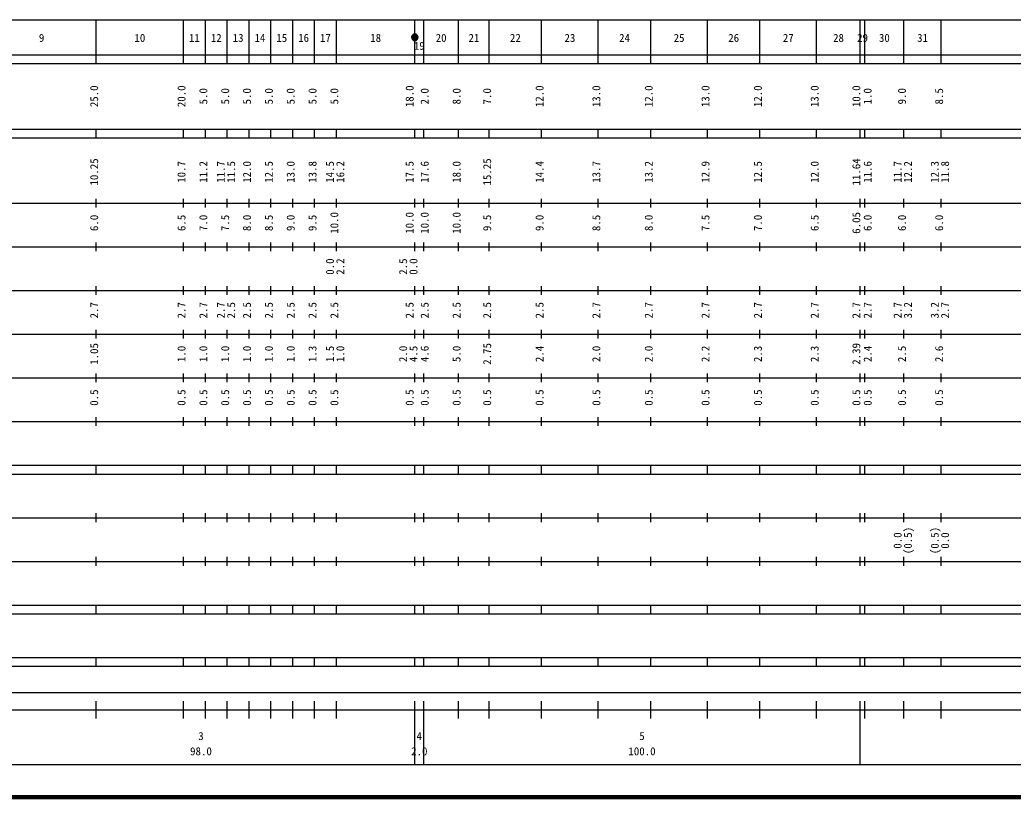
# Model space of a CAD drawing. Units: millimetres on the paper, enlarged 1000 times. Extents: x 40000 to 680000, y 20000 to 380000.
# Drawn here: x 275522 to 502996, y 20000 to 198000 of the extents above; entities that cross this region are included whole.
import ezdxf
from ezdxf.enums import TextEntityAlignment as Align

# ---------------------------------------------------------------- set-up
doc = ezdxf.new("R2010")
doc.units = ezdxf.units.MM
doc.header["$LTSCALE"] = 1000
doc.layers.add('M-TTL', color=2, linetype='Continuous', lineweight=140)
doc.layers.add('M-TTL-BAND', color=7, linetype='Continuous', lineweight=25)
doc.styles.add('ＭＳ ゴシック', font='')
doc.styles.get('ＭＳ ゴシック').set_extended_font_data('MS Gothic')

msp = doc.modelspace()

# ---------------------------------------------------------------- hatches: boundary and pattern name
at = {"layer": 'M-TTL-BAND'}
msp.add_hatch(color=256, dxfattribs=at).paths.add_polyline_path([(366750, 194000, 1), (365250, 194000, 1)])

# ---------------------------------------------------------------- linework, layer by layer
at = {"layer": 'M-TTL'}
msp.add_line((40000, 20000), (680000, 20000), dxfattribs=at)
at = {"layer": 'M-TTL-BAND'}
for p, q in [((68000, 198000), (579000, 198000)), ((293000, 188000), (293000, 198000)), ((313000, 188000), (313000, 198000)), ((318000, 188000), (318000, 198000)), ((323000, 188000), (323000, 198000)), ((328000, 188000), (328000, 198000)), ((333000, 188000), (333000, 198000)), ((338000, 188000), (338000, 198000)), ((343000, 188000), (343000, 198000)), ((348000, 188000), (348000, 198000)), ((366000, 188000), (366000, 198000)), ((368000, 188000), (368000, 198000)), ((376000, 188000), (376000, 198000)), ((383000, 188000), (383000, 198000)), ((395000, 188000), (395000, 198000)), ((408000, 188000), (408000, 198000)), ((420000, 188000), (420000, 198000)), ((433000, 188000), (433000, 198000)), ((445000, 188000), (445000, 198000)), ((458000, 188000), (458000, 198000)), ((468000, 188000), (468000, 198000)), ((469000, 188000), (469000, 198000)), ((478000, 188000), (478000, 198000)), ((486500, 188000), (486500, 198000)), ((40000, 190000), (579000, 190000)), ((40000, 188000), (579000, 188000)), ((40000, 173000), (579000, 173000)), ((293000, 171000), (293000, 173000)), ((313000, 171000), (313000, 173000)), ((318000, 171000), (318000, 173000)), ((323000, 171000), (323000, 173000)), ((328000, 171000), (328000, 173000)), ((333000, 171000), (333000, 173000)), ((338000, 171000), (338000, 173000)), ((343000, 171000), (343000, 173000)), ((348000, 171000), (348000, 173000)), ((366000, 171000), (366000, 173000)), ((368000, 171000), (368000, 173000)), ((376000, 171000), (376000, 173000)), ((383000, 171000), (383000, 173000)), ((395000, 171000), (395000, 173000)), ((408000, 171000), (408000, 173000)), ((420000, 171000), (420000, 173000)), ((433000, 171000), (433000, 173000)), ((445000, 171000), (445000, 173000)), ((458000, 171000), (458000, 173000)), ((468000, 171000), (468000, 173000)), ((469000, 171000), (469000, 173000)), ((478000, 171000), (478000, 173000)), ((486500, 171000), (486500, 173000)), ((40000, 171000), (579000, 171000)), ((293000, 155000), (293000, 157000)), ((313000, 155000), (313000, 157000)), ((318000, 155000), (318000, 157000)), ((323000, 155000), (323000, 157000)), ((328000, 155000), (328000, 157000)), ((333000, 155000), (333000, 157000)), ((338000, 155000), (338000, 157000)), ((343000, 155000), (343000, 157000)), ((348000, 155000), (348000, 157000)), ((366000, 155000), (366000, 157000)), ((368000, 155000), (368000, 157000)), ((376000, 155000), (376000, 157000)), ((383000, 155000), (383000, 157000)), ((395000, 155000), (395000, 157000)), ((408000, 155000), (408000, 157000)), ((420000, 155000), (420000, 157000)), ((433000, 155000), (433000, 157000)), ((445000, 155000), (445000, 157000)), ((458000, 155000), (458000, 157000)), ((468000, 155000), (468000, 157000)), ((469000, 155000), (469000, 157000)), ((478000, 155000), (478000, 157000)), ((486500, 155000), (486500, 157000)), ((40000, 156000), (579000, 156000)), ((46000, 146000), (579000, 146000)), ((293000, 145000), (293000, 147000)), ((313000, 145000), (313000, 147000)), ((318000, 145000), (318000, 147000)), ((323000, 145000), (323000, 147000)), ((328000, 145000), (328000, 147000)), ((333000, 145000), (333000, 147000)), ((338000, 145000), (338000, 147000)), ((343000, 145000), (343000, 147000)), ((348000, 145000), (348000, 147000)), ((366000, 145000), (366000, 147000)), ((368000, 145000), (368000, 147000)), ((376000, 145000), (376000, 147000)), ((383000, 145000), (383000, 147000)), ((395000, 145000), (395000, 147000)), ((408000, 145000), (408000, 147000)), ((420000, 145000), (420000, 147000)), ((433000, 145000), (433000, 147000)), ((445000, 145000), (445000, 147000)), ((458000, 145000), (458000, 147000)), ((468000, 145000), (468000, 147000)), ((469000, 145000), (469000, 147000)), ((478000, 145000), (478000, 147000)), ((486500, 145000), (486500, 147000)), ((293000, 135000), (293000, 137000)), ((313000, 135000), (313000, 137000)), ((318000, 135000), (318000, 137000)), ((323000, 135000), (323000, 137000)), ((328000, 135000), (328000, 137000)), ((333000, 135000), (333000, 137000)), ((338000, 135000), (338000, 137000)), ((343000, 135000), (343000, 137000)), ((348000, 135000), (348000, 137000)), ((366000, 135000), (366000, 137000)), ((368000, 135000), (368000, 137000)), ((376000, 135000), (376000, 137000)), ((383000, 135000), (383000, 137000)), ((395000, 135000), (395000, 137000)), ((408000, 135000), (408000, 137000)), ((420000, 135000), (420000, 137000)), ((433000, 135000), (433000, 137000)), ((445000, 135000), (445000, 137000)), ((458000, 135000), (458000, 137000)), ((468000, 135000), (468000, 137000)), ((469000, 135000), (469000, 137000)), ((478000, 135000), (478000, 137000)), ((486500, 135000), (486500, 137000)), ((52000, 136000), (579000, 136000)), ((46000, 126000), (579000, 126000)), ((293000, 125000), (293000, 127000)), ((313000, 125000), (313000, 127000)), ((318000, 125000), (318000, 127000)), ((323000, 125000), (323000, 127000)), ((328000, 125000), (328000, 127000)), ((333000, 125000), (333000, 127000)), ((338000, 125000), (338000, 127000)), ((343000, 125000), (343000, 127000)), ((348000, 125000), (348000, 127000)), ((366000, 125000), (366000, 127000)), ((368000, 125000), (368000, 127000)), ((376000, 125000), (376000, 127000)), ((383000, 125000), (383000, 127000)), ((395000, 125000), (395000, 127000)), ((408000, 125000), (408000, 127000)), ((420000, 125000), (420000, 127000)), ((433000, 125000), (433000, 127000)), ((445000, 125000), (445000, 127000)), ((458000, 125000), (458000, 127000)), ((468000, 125000), (468000, 127000)), ((469000, 125000), (469000, 127000)), ((478000, 125000), (478000, 127000)), ((486500, 125000), (486500, 127000)), ((293000, 115000), (293000, 117000)), ((313000, 115000), (313000, 117000)), ((318000, 115000), (318000, 117000)), ((323000, 115000), (323000, 117000)), ((328000, 115000), (328000, 117000)), ((333000, 115000), (333000, 117000)), ((338000, 115000), (338000, 117000)), ((343000, 115000), (343000, 117000)), ((348000, 115000), (348000, 117000)), ((366000, 115000), (366000, 117000)), ((368000, 115000), (368000, 117000)), ((376000, 115000), (376000, 117000)), ((383000, 115000), (383000, 117000)), ((395000, 115000), (395000, 117000)), ((408000, 115000), (408000, 117000)), ((420000, 115000), (420000, 117000)), ((433000, 115000), (433000, 117000)), ((445000, 115000), (445000, 117000)), ((458000, 115000), (458000, 117000)), ((468000, 115000), (468000, 117000)), ((469000, 115000), (469000, 117000)), ((478000, 115000), (478000, 117000)), ((486500, 115000), (486500, 117000)), ((52000, 116000), (579000, 116000)), ((293000, 105000), (293000, 107000)), ((313000, 105000), (313000, 107000)), ((318000, 105000), (318000, 107000)), ((323000, 105000), (323000, 107000)), ((328000, 105000), (328000, 107000)), ((333000, 105000), (333000, 107000)), ((338000, 105000), (338000, 107000)), ((343000, 105000), (343000, 107000)), ((348000, 105000), (348000, 107000)), ((366000, 105000), (366000, 107000)), ((368000, 105000), (368000, 107000)), ((376000, 105000), (376000, 107000)), ((383000, 105000), (383000, 107000)), ((395000, 105000), (395000, 107000)), ((408000, 105000), (408000, 107000)), ((420000, 105000), (420000, 107000)), ((433000, 105000), (433000, 107000)), ((445000, 105000), (445000, 107000)), ((458000, 105000), (458000, 107000)), ((468000, 105000), (468000, 107000)), ((469000, 105000), (469000, 107000)), ((478000, 105000), (478000, 107000)), ((486500, 105000), (486500, 107000)), ((46000, 106000), (579000, 106000)), ((40000, 96000), (579000, 96000)), ((293000, 94000), (293000, 96000)), ((313000, 94000), (313000, 96000)), ((318000, 94000), (318000, 96000)), ((323000, 94000), (323000, 96000)), ((328000, 94000), (328000, 96000)), ((333000, 94000), (333000, 96000)), ((338000, 94000), (338000, 96000)), ((343000, 94000), (343000, 96000)), ((348000, 94000), (348000, 96000)), ((366000, 94000), (366000, 96000)), ((368000, 94000), (368000, 96000)), ((376000, 94000), (376000, 96000)), ((383000, 94000), (383000, 96000)), ((395000, 94000), (395000, 96000)), ((408000, 94000), (408000, 96000)), ((420000, 94000), (420000, 96000)), ((433000, 94000), (433000, 96000)), ((445000, 94000), (445000, 96000)), ((458000, 94000), (458000, 96000)), ((468000, 94000), (468000, 96000)), ((469000, 94000), (469000, 96000)), ((478000, 94000), (478000, 96000)), ((486500, 94000), (486500, 96000)), ((40000, 94000), (579000, 94000)), ((293000, 83000), (293000, 85000)), ((313000, 83000), (313000, 85000)), ((318000, 83000), (318000, 85000)), ((323000, 83000), (323000, 85000)), ((328000, 83000), (328000, 85000)), ((333000, 83000), (333000, 85000)), ((338000, 83000), (338000, 85000)), ((343000, 83000), (343000, 85000)), ((348000, 83000), (348000, 85000)), ((366000, 83000), (366000, 85000)), ((368000, 83000), (368000, 85000)), ((376000, 83000), (376000, 85000)), ((383000, 83000), (383000, 85000)), ((395000, 83000), (395000, 85000)), ((408000, 83000), (408000, 85000)), ((420000, 83000), (420000, 85000)), ((433000, 83000), (433000, 85000)), ((445000, 83000), (445000, 85000)), ((458000, 83000), (458000, 85000)), ((468000, 83000), (468000, 85000)), ((469000, 83000), (469000, 85000)), ((478000, 83000), (478000, 85000)), ((486500, 83000), (486500, 85000)), ((49000, 84000), (579000, 84000)), ((40000, 74000), (579000, 74000)), ((293000, 73000), (293000, 75000)), ((313000, 73000), (313000, 75000)), ((318000, 73000), (318000, 75000)), ((323000, 73000), (323000, 75000)), ((328000, 73000), (328000, 75000)), ((333000, 73000), (333000, 75000)), ((338000, 73000), (338000, 75000)), ((343000, 73000), (343000, 75000)), ((348000, 73000), (348000, 75000)), ((366000, 73000), (366000, 75000)), ((368000, 73000), (368000, 75000)), ((376000, 73000), (376000, 75000)), ((383000, 73000), (383000, 75000)), ((395000, 73000), (395000, 75000)), ((408000, 73000), (408000, 75000)), ((420000, 73000), (420000, 75000)), ((433000, 73000), (433000, 75000)), ((445000, 73000), (445000, 75000)), ((458000, 73000), (458000, 75000)), ((468000, 73000), (468000, 75000)), ((469000, 73000), (469000, 75000)), ((478000, 73000), (478000, 75000)), ((486500, 73000), (486500, 75000)), ((40000, 64000), (579000, 64000)), ((293000, 62000), (293000, 64000)), ((313000, 62000), (313000, 64000)), ((318000, 62000), (318000, 64000)), ((323000, 62000), (323000, 64000)), ((328000, 62000), (328000, 64000)), ((333000, 62000), (333000, 64000)), ((338000, 62000), (338000, 64000)), ((343000, 62000), (343000, 64000)), ((348000, 62000), (348000, 64000)), ((366000, 62000), (366000, 64000)), ((368000, 62000), (368000, 64000)), ((376000, 62000), (376000, 64000)), ((383000, 62000), (383000, 64000)), ((395000, 62000), (395000, 64000)), ((408000, 62000), (408000, 64000)), ((420000, 62000), (420000, 64000)), ((433000, 62000), (433000, 64000)), ((445000, 62000), (445000, 64000)), ((458000, 62000), (458000, 64000)), ((468000, 62000), (468000, 64000)), ((469000, 62000), (469000, 64000)), ((478000, 62000), (478000, 64000)), ((486500, 62000), (486500, 64000)), ((40000, 62000), (579000, 62000)), ((40000, 52000), (579000, 52000)), ((293000, 50000), (293000, 52000)), ((313000, 50000), (313000, 52000)), ((318000, 50000), (318000, 52000)), ((323000, 50000), (323000, 52000)), ((328000, 50000), (328000, 52000)), ((333000, 50000), (333000, 52000)), ((338000, 50000), (338000, 52000)), ((343000, 50000), (343000, 52000)), ((348000, 50000), (348000, 52000)), ((366000, 50000), (366000, 52000)), ((368000, 50000), (368000, 52000)), ((376000, 50000), (376000, 52000)), ((383000, 50000), (383000, 52000)), ((395000, 50000), (395000, 52000)), ((408000, 50000), (408000, 52000)), ((420000, 50000), (420000, 52000)), ((433000, 50000), (433000, 52000)), ((445000, 50000), (445000, 52000)), ((458000, 50000), (458000, 52000)), ((468000, 50000), (468000, 52000)), ((469000, 50000), (469000, 52000)), ((478000, 50000), (478000, 52000)), ((486500, 50000), (486500, 52000)), ((40000, 50000), (579000, 50000)), ((71000, 44000), (565000, 44000)), ((293000, 38000), (293000, 42000)), ((313000, 38000), (313000, 42000)), ((318000, 38000), (318000, 42000)), ((323000, 38000), (323000, 42000)), ((328000, 38000), (328000, 42000)), ((333000, 38000), (333000, 42000)), ((338000, 38000), (338000, 42000)), ((343000, 38000), (343000, 42000)), ((348000, 38000), (348000, 42000)), ((366000, 27500), (366000, 42000)), ((368000, 27500), (368000, 42000)), ((376000, 38000), (376000, 42000)), ((383000, 38000), (383000, 42000)), ((395000, 38000), (395000, 42000)), ((408000, 38000), (408000, 42000)), ((420000, 38000), (420000, 42000)), ((433000, 38000), (433000, 42000)), ((445000, 38000), (445000, 42000)), ((458000, 38000), (458000, 42000)), ((468000, 27500), (468000, 42000)), ((469000, 38000), (469000, 42000)), ((478000, 38000), (478000, 42000)), ((486500, 38000), (486500, 42000)), ((40000, 40000), (579000, 40000)), ((68000, 27500), (579000, 27500))]:
    msp.add_line(p, q, dxfattribs=at)
msp.add_lwpolyline([(366750, 194000, 1), (365250, 194000, 1)], format="xyb", close=True, dxfattribs=at)

# ---------------------------------------------------------------- texts
at = {"layer": 'M-TTL-BAND', "style": 'ＭＳ ゴシック'}
for s, p in [('9', (280500, 192405)), ('10', (303000, 192405)), ('11', (315500, 192405)), ('12', (320500, 192405)), ('13', (325500, 192405)), ('14', (330500, 192405)), ('15', (335500, 192405)), ('16', (340500, 192405)), ('17', (345500, 192405)), ('18', (357000, 192405)), ('20', (372000, 192405)), ('21', (379500, 192405)), ('22', (389000, 192405)), ('23', (401500, 192405)), ('24', (414000, 192405)), ('25', (426500, 192405)), ('26', (439000, 192405)), ('27', (451500, 192405)), ('28', (463000, 192405)), ('29', (468500, 192405)), ('30', (473500, 192405)), ('31', (482250, 192405)), ('19', (367000, 190588)), ('3', (317000, 32523)), ('4', (367000, 32523)), ('5', (418000, 32523)), ('98.0', (317000, 29033)), ('2.0', (367000, 29033)), ('100.0', (418000, 29033))]:
    msp.add_text(s, height=1833, dxfattribs=at).set_placement(p, align=Align.BOTTOM_CENTER)
for s, p in [('25.0', (294000, 180500)), ('20.0', (314000, 180500)), ('5.0', (319000, 180500)), ('5.0', (324000, 180500)), ('5.0', (329000, 180500)), ('5.0', (334000, 180500)), ('5.0', (339000, 180500)), ('5.0', (344000, 180500)), ('5.0', (349000, 180500)), ('18.0', (366240, 180500)), ('2.0', (369684, 180500)), ('8.0', (377000, 180500)), ('7.0', (384000, 180500)), ('12.0', (396000, 180500)), ('13.0', (409000, 180500)), ('12.0', (421000, 180500)), ('13.0', (434000, 180500)), ('12.0', (446000, 180500)), ('13.0', (459000, 180500)), ('10.0', (468544, 180500)), ('1.0', (471139, 180500)), ('9.0', (479000, 180500)), ('8.5', (487500, 180500)), ('10.25', (294000, 163174)), ('15.25', (384000, 163174)), ('11.64', (468544, 163174)), ('10.7', (314000, 163174)), ('11.2', (319000, 163174)), ('11.7', (323000, 163174)), ('11.5', (325370, 163174)), ('12.0', (329000, 163174)), ('12.5', (334000, 163174)), ('13.0', (339000, 163174)), ('13.8', (344000, 163174)), ('14.5', (348000, 163174)), ('16.2', (350370, 163174)), ('17.5', (366240, 163174)), ('17.6', (369684, 163174)), ('18.0', (377000, 163174)), ('14.4', (396000, 163174)), ('13.7', (409000, 163174)), ('13.2', (421000, 163174)), ('12.9', (434000, 163174)), ('12.5', (446000, 163174)), ('12.0', (459000, 163174)), ('11.6', (471139, 163174)), ('11.7', (478000, 163174)), ('12.2', (480370, 163174)), ('12.3', (486500, 163174)), ('11.8', (488870, 163174)), ('6.0', (294000, 151500)), ('6.5', (314000, 151500)), ('7.0', (319000, 151500)), ('7.5', (324000, 151500)), ('8.0', (329000, 151500)), ('8.5', (334000, 151500)), ('9.0', (339000, 151500)), ('9.5', (344000, 151500)), ('10.0', (349000, 151500)), ('10.0', (366240, 151500)), ('10.0', (369684, 151500)), ('10.0', (377000, 151500)), ('9.5', (384000, 151500)), ('9.0', (396000, 151500)), ('8.5', (409000, 151500)), ('8.0', (421000, 151500)), ('7.5', (434000, 151500)), ('7.0', (446000, 151500)), ('6.5', (459000, 151500)), ('6.05', (468544, 151500)), ('6.0', (471139, 151500)), ('6.0', (479000, 151500)), ('6.0', (487500, 151500)), ('0.0', (348000, 141500)), ('2.2', (350370, 141500)), ('2.5', (364754, 141500)), ('0.0', (367124, 141500)), ('2.7', (294000, 131500)), ('2.7', (314000, 131500)), ('2.7', (319000, 131500)), ('2.7', (323000, 131500)), ('2.5', (325370, 131500)), ('2.5', (329000, 131500)), ('2.5', (334000, 131500)), ('2.5', (339000, 131500)), ('2.5', (344000, 131500)), ('2.5', (349000, 131500)), ('2.5', (366240, 131500)), ('2.5', (369684, 131500)), ('2.5', (377000, 131500)), ('2.5', (384000, 131500)), ('2.5', (396000, 131500)), ('2.7', (409000, 131500)), ('2.7', (421000, 131500)), ('2.7', (434000, 131500)), ('2.7', (446000, 131500)), ('2.7', (459000, 131500)), ('2.7', (468544, 131500)), ('2.7', (471139, 131500)), ('2.7', (478000, 131500)), ('3.2', (480370, 131500)), ('3.2', (486500, 131500)), ('2.7', (488870, 131500)), ('1.05', (294000, 121500)), ('1.0', (314000, 121500)), ('1.0', (319000, 121500)), ('1.0', (324000, 121500)), ('1.0', (329000, 121500)), ('1.0', (334000, 121500)), ('1.0', (339000, 121500)), ('1.3', (344000, 121500)), ('1.5', (348000, 121500)), ('1.0', (350370, 121500)), ('2.0', (364754, 121500)), ('4.5', (367124, 121500)), ('4.6', (369684, 121500)), ('5.0', (377000, 121500)), ('2.75', (384000, 121500)), ('2.4', (396000, 121500)), ('2.0', (409000, 121500)), ('2.0', (421000, 121500)), ('2.2', (434000, 121500)), ('2.3', (446000, 121500)), ('2.3', (459000, 121500)), ('2.39', (468544, 121500)), ('2.4', (471139, 121500)), ('2.5', (479000, 121500)), ('2.6', (487500, 121500)), ('0.5', (294000, 111500)), ('0.5', (314000, 111500)), ('0.5', (319000, 111500)), ('0.5', (324000, 111500)), ('0.5', (329000, 111500)), ('0.5', (334000, 111500)), ('0.5', (339000, 111500)), ('0.5', (344000, 111500)), ('0.5', (349000, 111500)), ('0.5', (366240, 111500)), ('0.5', (369684, 111500)), ('0.5', (377000, 111500)), ('0.5', (384000, 111500)), ('0.5', (396000, 111500)), ('0.5', (409000, 111500)), ('0.5', (421000, 111500)), ('0.5', (434000, 111500)), ('0.5', (446000, 111500)), ('0.5', (459000, 111500)), ('0.5', (468544, 111500)), ('0.5', (471139, 111500)), ('0.5', (479000, 111500)), ('0.5', (487500, 111500)), ('0.0', (478000, 78764)), ('(0.5)', (480370, 78764)), ('(0.5)', (486500, 78764)), ('0.0', (488870, 78764))]:
    msp.add_text(s, height=1833, rotation=90, dxfattribs=at).set_placement(p, align=Align.BOTTOM_CENTER)

doc.saveas('drawing.dxf')
